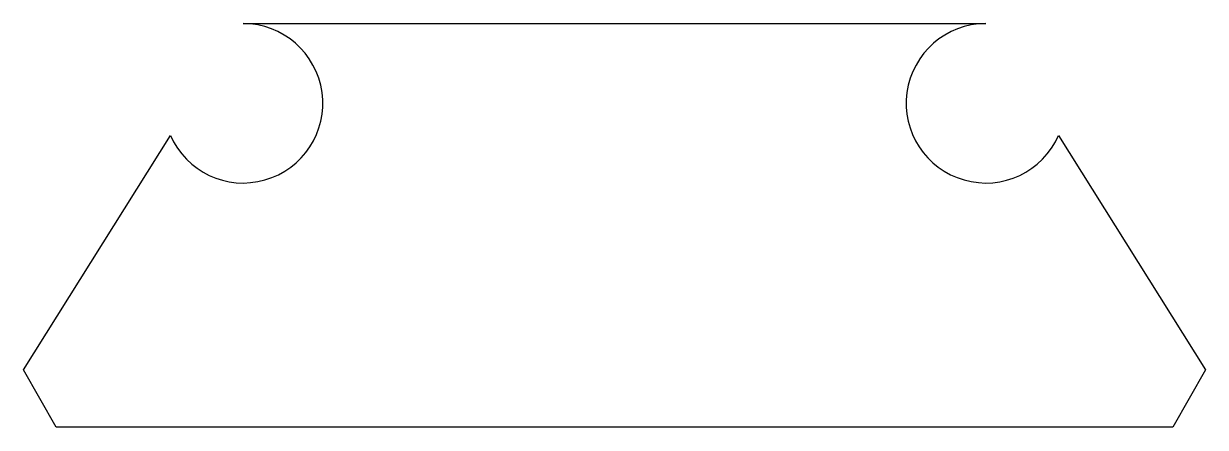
# Model space of a CAD drawing. Header units: metres. Extents: x -22.3 to 22.3, y 0 to 15.2.
import ezdxf

# ---------------------------------------------------------------- set-up
doc = ezdxf.new("R2010")
doc.units = ezdxf.units.M
doc.layers.add('CUT', color=1, linetype='Continuous')

msp = doc.modelspace()

# ---------------------------------------------------------------- linework, layer by layer
at = {"layer": 'CUT'}
for p, q in [((-14, 15.201), (14, 15.201)), ((-22.28, 2.16), (-16.747, 10.995)), ((16.747, 10.995), (22.28, 2.16)), ((-21.05, 0), (-22.28, 2.16)), ((22.28, 2.16), (21.05, 0)), ((21.05, 0), (-21.05, 0))]:
    msp.add_line(p, q, dxfattribs=at)
for centre, start, end in [((-14, 12.201), 203.7, 90), ((14, 12.201), 90, -23.7)]:
    msp.add_arc(centre, 3, start, end, dxfattribs=at)

doc.saveas('drawing.dxf')
